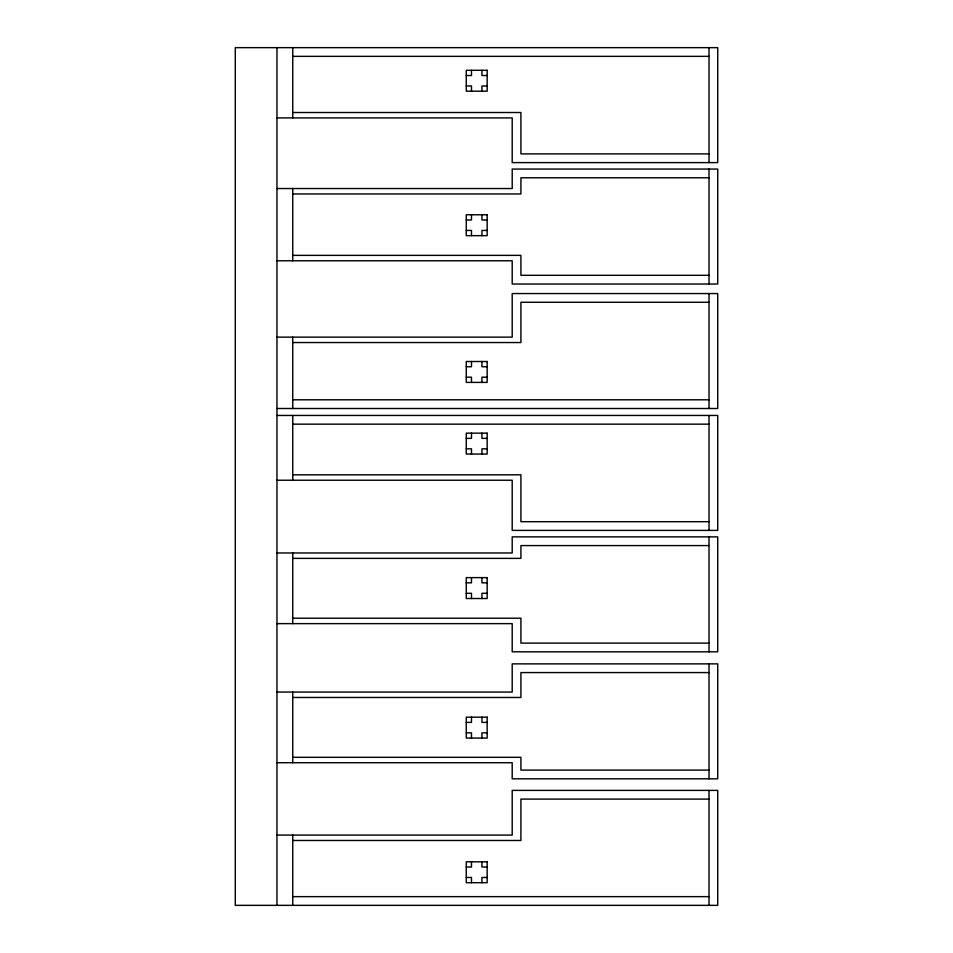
<?xml version="1.0" encoding="UTF-8"?>
<svg xmlns="http://www.w3.org/2000/svg" width="953" height="953" viewBox="0 0 953 953"><rect width="100%" height="100%" fill="white"/><g stroke="black" fill="none" stroke-linecap="round" stroke-linejoin="round"><path stroke-width="1.43" d="M292.75 56.358L709.02 56.358M466.267 75.525L471.485 75.525L471.485 70.296M487.162 75.525L481.944 75.525L481.944 70.296M466.267 85.973L471.485 85.973L471.485 91.19M487.162 85.973L481.944 85.973L481.944 91.19M292.75 112.514L520.91 112.514L520.91 153.898L709.02 153.898M276.966 117.922L512.202 117.922L512.202 162.606L717.728 162.606L717.728 47.65L235.272 47.65L235.272 905.35L717.728 905.35L717.728 790.394L512.202 790.394L512.202 835.078L276.966 835.078M709.02 177.77L520.91 177.77L520.91 193.959L292.75 193.959M276.966 188.539L512.202 188.539L512.202 169.062L717.728 169.062L717.728 284.018L512.202 284.018L512.202 260.777L276.966 260.777M466.267 219.988L471.485 219.988L471.485 214.77M487.162 219.988L481.944 219.988L481.944 214.77M466.267 230.435L471.485 230.435L471.485 235.665M487.162 230.435L481.944 230.435L481.944 235.665M292.75 255.368L520.91 255.368L520.91 275.31L709.02 275.31M709.02 302.268L520.91 302.268L520.91 342.544L292.75 342.544M276.966 337.136L512.202 337.136L512.202 293.56L717.728 293.56L717.728 408.503L276.966 408.503M466.267 366.738L471.485 366.738L471.485 361.509M487.162 366.738L481.944 366.738L481.944 361.509M466.267 377.185L471.485 377.185L471.485 382.403M487.162 377.185L481.944 377.185L481.944 382.403M292.75 399.795L709.02 399.795M276.966 415.448L717.728 415.448L717.728 530.404L512.202 530.404L512.202 480.229L276.966 480.229M292.75 424.156L709.02 424.156M466.267 438.368L471.485 438.368L471.485 433.15M487.162 438.368L481.944 438.368L481.944 433.15M466.267 448.827L471.485 448.827L471.485 454.045M487.162 448.827L481.944 448.827L481.944 454.045M292.75 474.808L520.91 474.808L520.91 521.696L709.02 521.696M709.02 545.581L520.91 545.581L520.91 558.375L292.75 558.375M276.966 552.966L512.202 552.966L512.202 536.873L717.728 536.873L717.728 651.816L512.202 651.816L512.202 623.631L276.966 623.631M466.267 582.843L471.485 582.843L471.485 577.613M487.162 582.843L481.944 582.843L481.944 577.613M466.267 593.29L471.485 593.29L471.485 598.52M487.162 593.29L481.944 593.29L481.944 598.52M292.75 618.223L520.91 618.223L520.91 643.108L709.02 643.108M709.02 672.58L520.91 672.58L520.91 697.465L292.75 697.465M276.966 692.057L512.202 692.057L512.202 663.872L717.728 663.872L717.728 778.815L512.202 778.815L512.202 762.722L276.966 762.722M466.267 722.398L471.485 722.398L471.485 717.168M487.162 722.398L481.944 722.398L481.944 717.168M466.267 732.845L471.485 732.845L471.485 738.063M487.162 732.845L481.944 732.845L481.944 738.063M292.75 757.313L520.91 757.313L520.91 770.107L709.02 770.107M709.02 799.102L520.91 799.102L520.91 840.486L292.75 840.486M466.267 867.027L471.485 867.027L471.485 861.81M487.162 867.027L481.944 867.027L481.944 861.81M466.267 877.475L471.485 877.475L471.485 882.704M487.162 877.475L481.944 877.475L481.944 882.704M292.75 896.642L709.02 896.642M709.02 47.65L709.02 162.606M709.02 169.062L709.02 284.018M709.02 293.56L709.02 408.503M709.02 415.448L709.02 530.404M709.02 536.873L709.02 651.816M709.02 663.872L709.02 778.815M709.02 790.394L709.02 905.35M292.75 47.65L292.75 117.922M292.75 188.539L292.75 260.777M292.75 337.136L292.75 408.503M292.75 415.448L292.75 480.229M292.75 552.966L292.75 623.631M292.75 692.057L292.75 762.722M292.75 835.078L292.75 905.35M276.966 47.65L276.966 905.35M487.162 70.296L466.267 70.296L466.267 91.19L487.162 91.19L487.162 70.296M487.162 214.77L466.267 214.77L466.267 235.665L487.162 235.665L487.162 214.77M487.162 361.509L466.267 361.509L466.267 382.403L487.162 382.403L487.162 361.509M487.162 433.15L466.267 433.15L466.267 454.045L487.162 454.045L487.162 433.15M487.162 577.613L466.267 577.613L466.267 598.52L487.162 598.52L487.162 577.613M487.162 717.168L466.267 717.168L466.267 738.063L487.162 738.063L487.162 717.168M487.162 861.81L466.267 861.81L466.267 882.704L487.162 882.704L487.162 861.81"/></g></svg>
